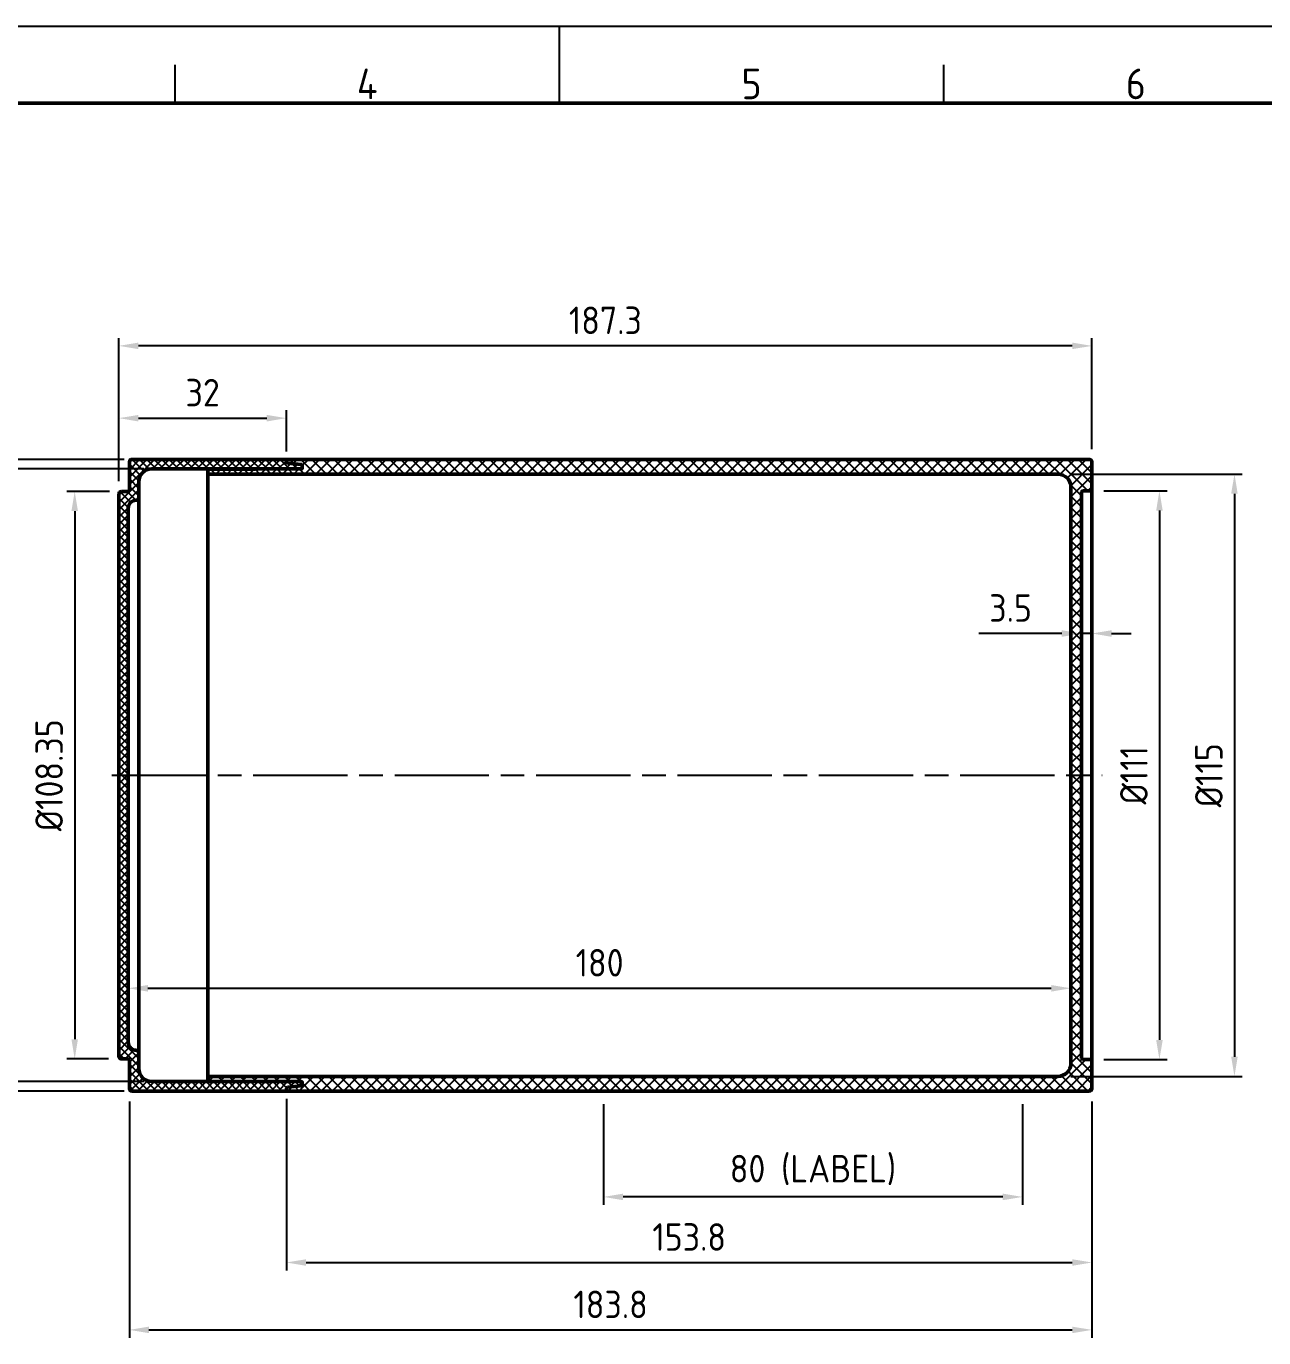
# Model space of a CAD drawing. Extents: x 0 to 616, y 0 to 436.
# Drawn here: x 206.4 to 442.7, y 185.5 to 435.9 of the extents above; entities that cross this region are included whole.
import ezdxf
from ezdxf.enums import TextEntityAlignment as Align

# ---------------------------------------------------------------- set-up
doc = ezdxf.new("R2010")
doc.units = 0
doc.header["$LTSCALE"] = 1.5
doc.linetypes.add('AM_ISO08W050', pattern=[18, 12, -1.5, 3, -1.5])
doc.layers.get('0').update_dxf_attribs({"linetype": 'CONTINUOUS'})
doc.layers.get('Defpoints').update_dxf_attribs({"linetype": 'CONTINUOUS'})
for name, color, linetype, lineweight in [('AM_0', 7, 'CONTINUOUS', 50), ('AM_5', 3, 'CONTINUOUS', 25), ('AM_7', 4, 'AM_ISO08W050', 25), ('AM_8', 1, 'CONTINUOUS', 25), ('AM_BOR', 7, 'CONTINUOUS', 50)]:
    doc.layers.add(name, color=color, linetype=linetype, lineweight=lineweight)
doc.styles.add('ACISOTS', font='isocp.shx', dxfattribs={"height": 1})
doc.styles.get("Standard").update_dxf_attribs({"font": 'ISOCP.SHX'})
doc.dimstyles.new('AM_ISO', dxfattribs={"dimtxt": 3.5, "dimasz": 2.5, "dimexe": 1, "dimexo": 1, "dimgap": 1.5, "dimtad": 1, "dimdsep": 46, "dimtxsty": 'Standard', "dimcen": 0, "dimclrd": 256, "dimclre": 256, "dimclrt": 2, "dimadec": 0, "dimazin": 2, "dimtp": 0.1, "dimtm": 0.1, "dimtfac": 0.71, "dimtdec": 3, "dimtmove": 0, "dimatfit": 3, "dimfxl": 1, "dimlwd": -1, "dimlwe": -1, "dimarcsym": 0})

# ---------------------------------------------------------------- blocks, each defined once
blk = doc.blocks.new('A3 ZTL')
blk.add_line((401.17, 280.82), (19.57, 280.82))
at = {"layer": 'AM_BOR', "color": 135, "lineweight": 25}
for p, q in [((0, 290.61), (410.96, 290.61)), ((205.48, 280.82), (205.48, 290.61)), ((156.56, 280.82), (156.56, 285.71)), ((254.4, 280.82), (254.4, 285.71))]:
    blk.add_line(p, q, dxfattribs=at)
at = {"layer": 'AM_BOR', "color": 135, "lineweight": 25, "style": 'ACISOTS'}
for s, p in [('4', (181.02, 283.27)), ('5', (229.94, 283.27)), ('6', (278.86, 283.27))]:
    blk.add_text(s, height=3.91, dxfattribs=at).set_placement(p, align=Align.MIDDLE)
blk = doc.blocks.new('*D31')
at = {"layer": 'AM_5', "transparency": 16777216}
for p, q in [((316.63, 230.08), (316.63, 210.86)), ((396.63, 230.08), (396.63, 210.86)), ((392.88, 212.36), (320.38, 212.36))]:
    blk.add_line(p, q, dxfattribs=at)
for points in [[(320.38, 212.99), (320.38, 211.74), (316.63, 212.36)], [(392.88, 212.99), (392.88, 211.74), (396.63, 212.36)]]:
    blk.add_solid(points, dxfattribs=at)
at = {"layer": 'Defpoints', "color": 0, "transparency": 16777216}
for p in [(316.63, 231.58), (396.63, 231.58), (316.63, 212.36)]:
    blk.add_point(p, dxfattribs=at)
at = {"layer": 'AM_5', "color": 3, "transparency": 16777216, "insert": (356.63, 217.5), "char_height": 5.25, "attachment_point": 5}
blk.add_mtext('80 (LABEL)', dxfattribs=at)
blk = doc.blocks.new('*D32')
at = {"layer": 'AM_5', "transparency": 16777216}
for p, q in [((256.1, 231.08), (256.1, 198.34)), ((409.9, 230.58), (409.9, 198.34)), ((259.85, 199.84), (406.15, 199.84))]:
    blk.add_line(p, q, dxfattribs=at)
for points in [[(259.85, 200.46), (259.85, 199.21), (256.1, 199.84)], [(406.15, 200.46), (406.15, 199.21), (409.9, 199.84)]]:
    blk.add_solid(points, dxfattribs=at)
at = {"layer": 'Defpoints', "color": 0, "transparency": 16777216}
for p in [(256.1, 232.58), (409.9, 232.08), (409.9, 199.84)]:
    blk.add_point(p, dxfattribs=at)
at = {"layer": 'AM_5', "color": 3, "transparency": 16777216, "insert": (333, 204.71), "char_height": 5.25, "attachment_point": 5}
blk.add_mtext('153.8', dxfattribs=at)
blk = doc.blocks.new('*D33')
at = {"layer": 'AM_5', "transparency": 16777216}
for p, q in [((226.1, 230.58), (226.1, 185.47)), ((409.9, 229.08), (409.9, 185.47)), ((229.85, 186.97), (406.15, 186.97))]:
    blk.add_line(p, q, dxfattribs=at)
for points in [[(229.85, 187.59), (229.85, 186.34), (226.1, 186.97)], [(406.15, 187.59), (406.15, 186.34), (409.9, 186.97)]]:
    blk.add_solid(points, dxfattribs=at)
at = {"layer": 'Defpoints', "color": 0, "transparency": 16777216}
for p in [(226.1, 232.08), (409.9, 230.58), (409.9, 186.97)]:
    blk.add_point(p, dxfattribs=at)
at = {"layer": 'AM_5', "color": 3, "transparency": 16777216, "insert": (318, 191.84), "char_height": 5.25, "attachment_point": 5}
blk.add_mtext('183.8', dxfattribs=at)
blk = doc.blocks.new('*D34')
at = {"layer": 'AM_5', "transparency": 16777216}
for p, q in [((225.9, 258.96), (225.9, 250.7)), ((405.9, 258.96), (405.9, 250.7)), ((229.65, 252.2), (402.15, 252.2))]:
    blk.add_line(p, q, dxfattribs=at)
for points in [[(229.65, 252.82), (229.65, 251.57), (225.9, 252.2)], [(402.15, 252.82), (402.15, 251.57), (405.9, 252.2)]]:
    blk.add_solid(points, dxfattribs=at)
at = {"layer": 'Defpoints', "color": 0, "transparency": 16777216}
for p in [(225.9, 260.46), (405.9, 260.46), (405.9, 252.2)]:
    blk.add_point(p, dxfattribs=at)
at = {"layer": 'AM_5', "color": 3, "transparency": 16777216, "insert": (315.9, 257.07), "char_height": 5.25, "attachment_point": 5}
blk.add_mtext('180', dxfattribs=at)
blk = doc.blocks.new('*D35')
at = {"layer": 'AM_5', "transparency": 16777216}
for p, q in [((224.1, 349.06), (224.1, 376.37)), ((409.9, 355.18), (409.9, 376.37)), ((406.15, 374.87), (227.85, 374.87))]:
    blk.add_line(p, q, dxfattribs=at)
for points in [[(227.85, 375.5), (227.85, 374.25), (224.1, 374.87)], [(406.15, 375.5), (406.15, 374.25), (409.9, 374.87)]]:
    blk.add_solid(points, dxfattribs=at)
at = {"layer": 'Defpoints', "color": 0, "transparency": 16777216}
for p in [(224.1, 374.87), (409.9, 353.68), (224.1, 347.56)]:
    blk.add_point(p, dxfattribs=at)
at = {"layer": 'AM_5', "color": 3, "transparency": 16777216, "insert": (317, 379.75), "char_height": 5.25, "attachment_point": 5}
blk.add_mtext('187.3', dxfattribs=at)
blk = doc.blocks.new('*D36')
at = {"layer": 'AM_5', "transparency": 16777216}
for p, q in [((224.1, 350.56), (224.1, 362.57)), ((227.85, 361.07), (252.35, 361.07)), ((256.1, 354.68), (256.1, 362.57))]:
    blk.add_line(p, q, dxfattribs=at)
for points in [[(227.85, 361.69), (227.85, 360.44), (224.1, 361.07)], [(252.35, 361.69), (252.35, 360.44), (256.1, 361.07)]]:
    blk.add_solid(points, dxfattribs=at)
at = {"layer": 'Defpoints', "color": 0, "transparency": 16777216}
for p in [(256.1, 361.07), (256.1, 353.18), (224.1, 349.06)]:
    blk.add_point(p, dxfattribs=at)
at = {"layer": 'AM_5', "color": 3, "transparency": 16777216, "insert": (240.1, 365.94), "char_height": 5.25, "attachment_point": 5}
blk.add_mtext('32', dxfattribs=at)
blk = doc.blocks.new('*D37')
at = {"layer": 'AM_5', "transparency": 16777216}
for p, q in [((222.33, 347.06), (214.17, 347.06)), ((215.67, 343.31), (215.67, 242.46)), ((222.1, 238.71), (214.17, 238.71))]:
    blk.add_line(p, q, dxfattribs=at)
for points in [[(215.04, 343.31), (216.29, 343.31), (215.67, 347.06)], [(215.04, 242.46), (216.29, 242.46), (215.67, 238.71)]]:
    blk.add_solid(points, dxfattribs=at)
at = {"layer": 'Defpoints', "color": 0, "transparency": 16777216}
for p in [(223.83, 347.06), (215.67, 238.71), (223.6, 238.71)]:
    blk.add_point(p, dxfattribs=at)
at = {"layer": 'AM_5', "color": 3, "transparency": 16777216, "insert": (210.79, 292.88), "char_height": 5.25, "attachment_point": 5, "rotation": 90}
blk.add_mtext('%%C108.35', dxfattribs=at)
blk = doc.blocks.new('*D38')
at = {"layer": 'AM_5', "transparency": 16777216}
for p, q in [((228.9, 351.38), (200.64, 351.38)), ((202.14, 347.63), (202.14, 238.13)), ((228.9, 234.38), (200.64, 234.38))]:
    blk.add_line(p, q, dxfattribs=at)
for points in [[(201.51, 347.63), (202.76, 347.63), (202.14, 351.38)], [(201.51, 238.13), (202.76, 238.13), (202.14, 234.38)]]:
    blk.add_solid(points, dxfattribs=at)
at = {"layer": 'Defpoints', "color": 0, "transparency": 16777216}
for p in [(230.4, 351.38), (202.14, 234.38), (230.4, 234.38)]:
    blk.add_point(p, dxfattribs=at)
at = {"layer": 'AM_5', "color": 3, "transparency": 16777216, "insert": (197.26, 292.88), "char_height": 5.25, "attachment_point": 5, "rotation": 90}
blk.add_mtext('%%C117', dxfattribs=at)
blk = doc.blocks.new('*D39')
at = {"layer": 'AM_5', "transparency": 16777216}
for p, q in [((225.1, 353.18), (188.14, 353.18)), ((189.64, 349.43), (189.64, 236.33)), ((225.1, 232.58), (188.14, 232.58))]:
    blk.add_line(p, q, dxfattribs=at)
for points in [[(189.01, 349.43), (190.26, 349.43), (189.64, 353.18)], [(189.01, 236.33), (190.26, 236.33), (189.64, 232.58)]]:
    blk.add_solid(points, dxfattribs=at)
at = {"layer": 'Defpoints', "color": 0, "transparency": 16777216}
for p in [(226.6, 353.18), (189.64, 232.58), (226.6, 232.58)]:
    blk.add_point(p, dxfattribs=at)
at = {"layer": 'AM_5', "color": 3, "transparency": 16777216, "insert": (184.76, 292.88), "char_height": 5.25, "attachment_point": 5, "rotation": 90}
blk.add_mtext('%%C120.6', dxfattribs=at)
blk = doc.blocks.new('*D40')
at = {"layer": 'AM_5', "transparency": 16777216}
for p, q in [((412.2, 347.18), (424.29, 347.18)), ((422.79, 343.43), (422.79, 242.33)), ((412.2, 238.58), (424.29, 238.58))]:
    blk.add_line(p, q, dxfattribs=at)
for points in [[(422.17, 343.43), (423.42, 343.43), (422.79, 347.18)], [(422.17, 242.33), (423.42, 242.33), (422.79, 238.58)]]:
    blk.add_solid(points, dxfattribs=at)
at = {"layer": 'Defpoints', "color": 0, "transparency": 16777216}
for p in [(410.7, 347.18), (410.7, 238.58), (422.79, 238.58)]:
    blk.add_point(p, dxfattribs=at)
at = {"layer": 'AM_5', "color": 3, "transparency": 16777216, "insert": (417.92, 292.88), "char_height": 5.25, "attachment_point": 5, "rotation": 90}
blk.add_mtext('%%C111', dxfattribs=at)
blk = doc.blocks.new('*D41')
at = {"layer": 'AM_5', "transparency": 16777216}
for p, q in [((405.9, 350.38), (438.62, 350.38)), ((437.12, 346.63), (437.12, 239.13)), ((405.9, 235.38), (438.62, 235.38))]:
    blk.add_line(p, q, dxfattribs=at)
for points in [[(436.49, 346.63), (437.74, 346.63), (437.12, 350.38)], [(436.49, 239.13), (437.74, 239.13), (437.12, 235.38)]]:
    blk.add_solid(points, dxfattribs=at)
at = {"layer": 'Defpoints', "color": 0, "transparency": 16777216}
for p in [(404.4, 350.38), (404.4, 235.38), (437.12, 235.38)]:
    blk.add_point(p, dxfattribs=at)
at = {"layer": 'AM_5', "color": 3, "transparency": 16777216, "insert": (432.24, 292.88), "char_height": 5.25, "attachment_point": 5, "rotation": 90}
blk.add_mtext('%%C115', dxfattribs=at)
blk = doc.blocks.new('*D42')
at = {"layer": 'AM_5', "transparency": 16777216}
for p, q in [((404.15, 319.95), (388.33, 319.95)), ((409.9, 319.95), (407.9, 319.95)), ((413.65, 319.95), (417.4, 319.95))]:
    blk.add_line(p, q, dxfattribs=at)
for points in [[(404.15, 320.57), (404.15, 319.32), (407.9, 319.95)], [(413.65, 320.57), (413.65, 319.32), (409.9, 319.95)]]:
    blk.add_solid(points, dxfattribs=at)
at = {"layer": 'Defpoints', "color": 0, "transparency": 16777216}
for p in [(407.9, 319.95), (409.9, 319.95), (409.9, 319.95)]:
    blk.add_point(p, dxfattribs=at)
at = {"layer": 'AM_5', "color": 3, "transparency": 16777216, "insert": (394.37, 324.82), "char_height": 5.25, "attachment_point": 5}
blk.add_mtext('3.5', dxfattribs=at)

msp = doc.modelspace()

# ---------------------------------------------------------------- hatches: boundary and pattern name
at = {"layer": 'AM_8'}
h = msp.add_hatch(dxfattribs=at)
h.set_pattern_fill('_U', color=256, angle=135, style=0, double=1, pattern_type=0)
h.set_pattern_definition([(135, (584.4274, 184.8848), (-0.7071068, -0.7071068), []), (225, (584.4274, 184.8848), (0.7071068, -0.7071068), [])])
h.paths.add_polyline_path([(224.602, 347.06, 0.4142136), (224.102, 346.56), (224.102, 239.21, 0.4142136), (224.602, 238.71), (225.902, 238.71, -0.4142136), (226.102, 238.51), (226.102, 233.085, 0.4142136), (226.602, 232.585), (256.102, 232.585), (256.102, 233.104, -0.3853136), (256.282, 233.303), (258.922, 233.567, 0.3853136), (259.102, 233.766), (259.102, 234.185, 0.4142136), (258.902, 234.385), (230.402, 234.385, -0.4142136), (227.902, 236.885), (227.902, 239.885, 0.4142136), (227.402, 240.385, -0.4142136), (225.902, 241.885), (225.902, 343.885, -0.4142136), (227.402, 345.385, 0.4142136), (227.902, 345.885), (227.902, 348.885, -0.4142136), (230.402, 351.385), (258.902, 351.385, 0.4142136), (259.102, 351.585), (259.102, 352.004, 0.3853136), (258.922, 352.203), (256.282, 352.467, -0.3853136), (256.102, 352.666), (256.102, 353.185), (226.602, 353.185, 0.4142136), (226.102, 352.685), (226.102, 347.26, -0.4142136), (225.902, 347.06)])
h = msp.add_hatch(dxfattribs=at)
h.set_pattern_fill('_U', color=256, scale=1.5, angle=135, style=0, double=1, pattern_type=0)
h.set_pattern_definition([(135, (484.4274, 184.8848), (-1.06066, -1.06066), []), (225, (484.4274, 184.8848), (1.06066, -1.06066), [])])
h.paths.add_polyline_path([(403.402, 350.385, -0.4142136), (405.902, 347.885), (405.902, 237.885, -0.4142136), (403.402, 235.385), (241.352, 235.385, 0.4142136), (241.102, 235.135), (241.102, 234.733, 0.4125873), (241.351, 234.483), (259.102, 234.385), (259.102, 233.585), (256.282, 233.303, 0.3853136), (256.102, 233.104), (256.102, 232.585), (409.402, 232.585, 0.4142136), (409.902, 233.085), (409.902, 238.385, 0.4142136), (409.702, 238.585), (408.102, 238.585, -0.4142136), (407.902, 238.785), (407.902, 346.985, -0.4142136), (408.102, 347.185), (409.702, 347.185, 0.4142136), (409.902, 347.385), (409.902, 352.685, 0.4142136), (409.402, 353.185), (256.102, 353.185), (256.102, 352.666, 0.3853136), (256.282, 352.467), (259.102, 352.185), (259.102, 351.385), (241.351, 351.286, 0.4125873), (241.102, 351.036), (241.102, 350.635, 0.4142136), (241.352, 350.385)])

# ---------------------------------------------------------------- linework, layer by layer
at = {"layer": 'AM_0'}
for p, q in [((256.102, 353.185), (226.602, 353.185)), ((256.102, 353.185), (256.102, 352.666)), ((256.102, 352.666), (256.102, 353.185)), ((256.102, 353.185), (409.402, 353.185)), ((226.102, 347.26), (226.102, 352.685)), ((258.902, 351.385), (230.402, 351.385)), ((241.102, 351.036), (241.102, 350.635)), ((241.102, 235.135), (241.102, 350.635)), ((259.003, 351.384), (241.351, 351.286)), ((258.922, 352.203), (256.282, 352.467)), ((256.282, 352.467), (259.012, 352.194)), ((259.102, 352.094), (259.102, 351.484)), ((259.102, 352.004), (259.102, 351.585)), ((409.902, 347.385), (409.902, 352.685)), ((227.902, 345.885), (227.902, 348.885)), ((241.352, 350.385), (403.402, 350.385)), ((224.102, 239.21), (224.102, 346.56)), ((224.602, 347.06), (225.902, 347.06)), ((227.902, 239.885), (227.902, 345.885)), ((405.902, 237.885), (405.902, 347.885)), ((407.902, 346.985), (407.902, 238.785)), ((408.102, 347.185), (409.702, 347.185)), ((408.402, 347.185), (409.702, 347.185)), ((409.902, 347.385), (409.902, 238.385)), ((225.902, 343.885), (225.902, 241.885)), ((227.402, 345.385), (227.402, 345.385)), ((224.602, 238.71), (225.902, 238.71)), ((226.102, 238.51), (226.102, 233.085)), ((227.402, 240.385), (227.402, 240.385)), ((227.902, 239.885), (227.902, 236.885)), ((408.102, 238.585), (409.702, 238.585)), ((409.902, 238.385), (409.902, 233.085)), ((258.902, 234.385), (230.402, 234.385)), ((241.102, 234.733), (241.102, 235.135)), ((259.003, 234.385), (241.351, 234.483)), ((241.352, 235.385), (403.402, 235.385)), ((256.102, 233.104), (256.102, 232.585)), ((256.102, 232.585), (256.102, 233.104)), ((256.282, 233.303), (259.012, 233.576)), ((258.922, 233.567), (256.282, 233.303)), ((259.102, 233.675), (259.102, 234.285)), ((259.102, 233.766), (259.102, 234.185)), ((256.102, 232.585), (226.602, 232.585)), ((256.102, 232.585), (409.402, 232.585))]:
    msp.add_line(p, q, dxfattribs=at)
for centre, radius, start, end in [((226.602, 352.685), 0.5, 90, 180), ((409.402, 352.685), 0.5, 360, 90), ((230.402, 348.885), 2.5, 90, 180), ((241.352, 351.036), 0.25, 90.31831, 180), ((241.352, 350.635), 0.25, 180, 270), ((256.302, 352.666), 0.2, 180, 264.28941), ((256.302, 352.666), 0.2, 180, 264.28941), ((258.902, 351.585), 0.2, 270, 360), ((258.902, 352.004), 0.2, 0, 84.28941), ((259.002, 351.484), 0.1, 270.31831, 360), ((259.002, 352.094), 0.1, 360, 84.28941), ((403.402, 347.885), 2.5, 360, 90), ((224.602, 346.56), 0.5, 90, 180), ((225.902, 347.26), 0.2, 270, 360), ((227.402, 345.885), 0.5, 270, 360), ((408.102, 346.985), 0.2, 90, 180), ((409.702, 347.385), 0.2, 270, 360), ((409.702, 347.385), 0.2, 270, 360), ((227.402, 343.885), 1.5, 90, 180), ((227.402, 241.885), 1.5, 180, 270), ((224.602, 239.21), 0.5, 180, 270), ((225.902, 238.51), 0.2, 360, 90), ((227.402, 239.885), 0.5, 360, 90), ((408.102, 238.785), 0.2, 180, 270), ((409.702, 238.385), 0.2, 360, 90), ((230.402, 236.885), 2.5, 180, 270), ((403.402, 237.885), 2.5, 270, 360), ((226.602, 233.085), 0.5, 180, 270), ((241.352, 235.135), 0.25, 90, 180), ((241.352, 234.733), 0.25, 180, 269.68169), ((256.302, 233.104), 0.2, 95.71059, 180), ((256.302, 233.104), 0.2, 95.71059, 180), ((258.902, 234.185), 0.2, 360, 90), ((258.902, 233.766), 0.2, 275.71059, 360), ((259.002, 234.285), 0.1, 360, 89.68169), ((259.002, 233.675), 0.1, 275.71059, 360), ((409.402, 233.085), 0.5, 270, 360)]:
    msp.add_arc(centre, radius, start, end, dxfattribs=at)
at = {"layer": 'AM_7'}
msp.add_line((222.765, 292.885), (411.89, 292.885), dxfattribs=at)

# ---------------------------------------------------------------- block references
at = {"layer": 'AM_0', "lineweight": 0, "xscale": 1.5, "yscale": 1.5, "zscale": 1.5}
msp.add_blockref('A3 ZTL', (0, 0), dxfattribs=at)

# ---------------------------------------------------------------- dimensions: what is measured, and where the dimension line sits
at = {"layer": 'AM_5'}
for base, p1, p2, text, picture, middle in [((224.102, 374.871), (409.902, 353.685), (224.102, 347.56), '187.3', '*D35', (317.002, 379.746)), ((316.634, 212.362), (396.634, 231.585), (316.634, 231.585), '80 (LABEL)', '*D31', (356.634, 217.5))]:
    dim = msp.add_linear_dim(base=base, p1=p1, p2=p2, text=text, dimstyle='AM_ISO', override={"dimscale": 1.5, "dimclrt": 3, "dimadec": 2, "dimtp": 0, "dimtm": 0.12, "dimtdec": 2}, dxfattribs=at)
    dim.commit()
    dim.dimension.update_dxf_attribs({"geometry": picture, "text_midpoint": middle})
for base, p1, p2, picture, middle in [((256.102, 361.068), (224.102, 349.06), (256.102, 353.185), '*D36', (240.102, 365.944)), ((405.902, 252.197), (225.902, 260.457), (405.902, 260.457), '*D34', (315.902, 257.072)), ((409.902, 186.965), (226.102, 232.085), (409.902, 230.585), '*D33', (318.002, 191.84)), ((409.902, 199.838), (256.102, 232.585), (409.902, 232.085), '*D32', (333.002, 204.713))]:
    dim = msp.add_linear_dim(base=base, p1=p1, p2=p2, dimstyle='AM_ISO', override={"dimscale": 1.5, "dimclrt": 3, "dimadec": 2, "dimtp": 0, "dimtm": 0.12, "dimtdec": 2}, dxfattribs=at)
    dim.commit()
    dim.dimension.update_dxf_attribs({"geometry": picture, "text_midpoint": middle})
for base, p1, p2, text, picture, middle in [((189.639, 232.585), (226.602, 353.185), (226.602, 232.585), '%%C120.6', '*D39', (184.764, 292.885)), ((202.139, 234.385), (230.402, 351.385), (230.402, 234.385), '%%C117', '*D38', (197.264, 292.885)), ((437.116, 235.385), (404.402, 350.385), (404.402, 235.385), '%%C115', '*D41', (432.241, 292.885)), ((215.666, 238.71), (223.829, 347.06), (223.602, 238.71), '%%C108.35', '*D37', (210.791, 292.885)), ((422.791, 238.585), (410.702, 347.185), (410.702, 238.585), '%%C111', '*D40', (417.916, 292.885))]:
    dim = msp.add_linear_dim(base=base, p1=p1, p2=p2, angle=90, text=text, dimstyle='AM_ISO', override={"dimscale": 1.5, "dimclrt": 3, "dimadec": 2, "dimtp": 0, "dimtm": 0.12, "dimtdec": 2}, dxfattribs=at)
    dim.commit()
    dim.dimension.update_dxf_attribs({"geometry": picture, "text_midpoint": middle})
dim = msp.add_linear_dim(base=(409.902, 319.946), p1=(407.902, 319.946), p2=(409.902, 319.946), text='3.5', dimstyle='AM_ISO', override={"dimscale": 1.5, "dimclrt": 3, "dimadec": 2, "dimtp": 0, "dimtm": 0.12, "dimtdec": 2}, dxfattribs=at)
dim.commit()
dim.dimension.update_dxf_attribs({"geometry": '*D42', "text_midpoint": (394.368, 319.946), "dimtype": 160})

doc.saveas('drawing.dxf')
